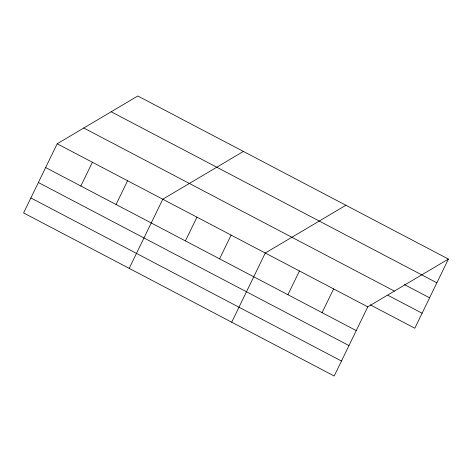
<?xml version="1.0" encoding="UTF-8"?>
<svg xmlns="http://www.w3.org/2000/svg" width="472" height="472" viewBox="0 0 472 472"><rect width="100%" height="100%" fill="white"/><g stroke="black" fill="none" stroke-linecap="round" stroke-linejoin="round"><path stroke-width="0.71" d="M57.177 143.777L23.6 212.931L334.194 376.001L367.776 306.847L448.4 259.069L137.806 95.999L57.177 143.777L367.776 306.847M80.848 186.009L92.382 162.262M116.047 204.488L127.582 180.741M129.204 268.373L162.781 199.219L243.404 151.441M185.413 240.909L196.948 217.161M219.58 258.845L231.115 235.097M231.699 322.187L265.276 253.033L345.905 205.255M287.908 294.723L299.443 270.975M322.075 312.659L333.61 288.911M448.4 259.069L414.823 328.223L370.343 304.871M111.197 111.764L436.865 282.817M404.451 284.604L429.591 297.803M83.786 128.012L394.38 291.082M387.931 295.301L422.098 313.237M45.648 167.53L356.242 330.601M38.374 182.511L348.967 345.581M30.875 197.951L341.468 361.021"/></g></svg>
